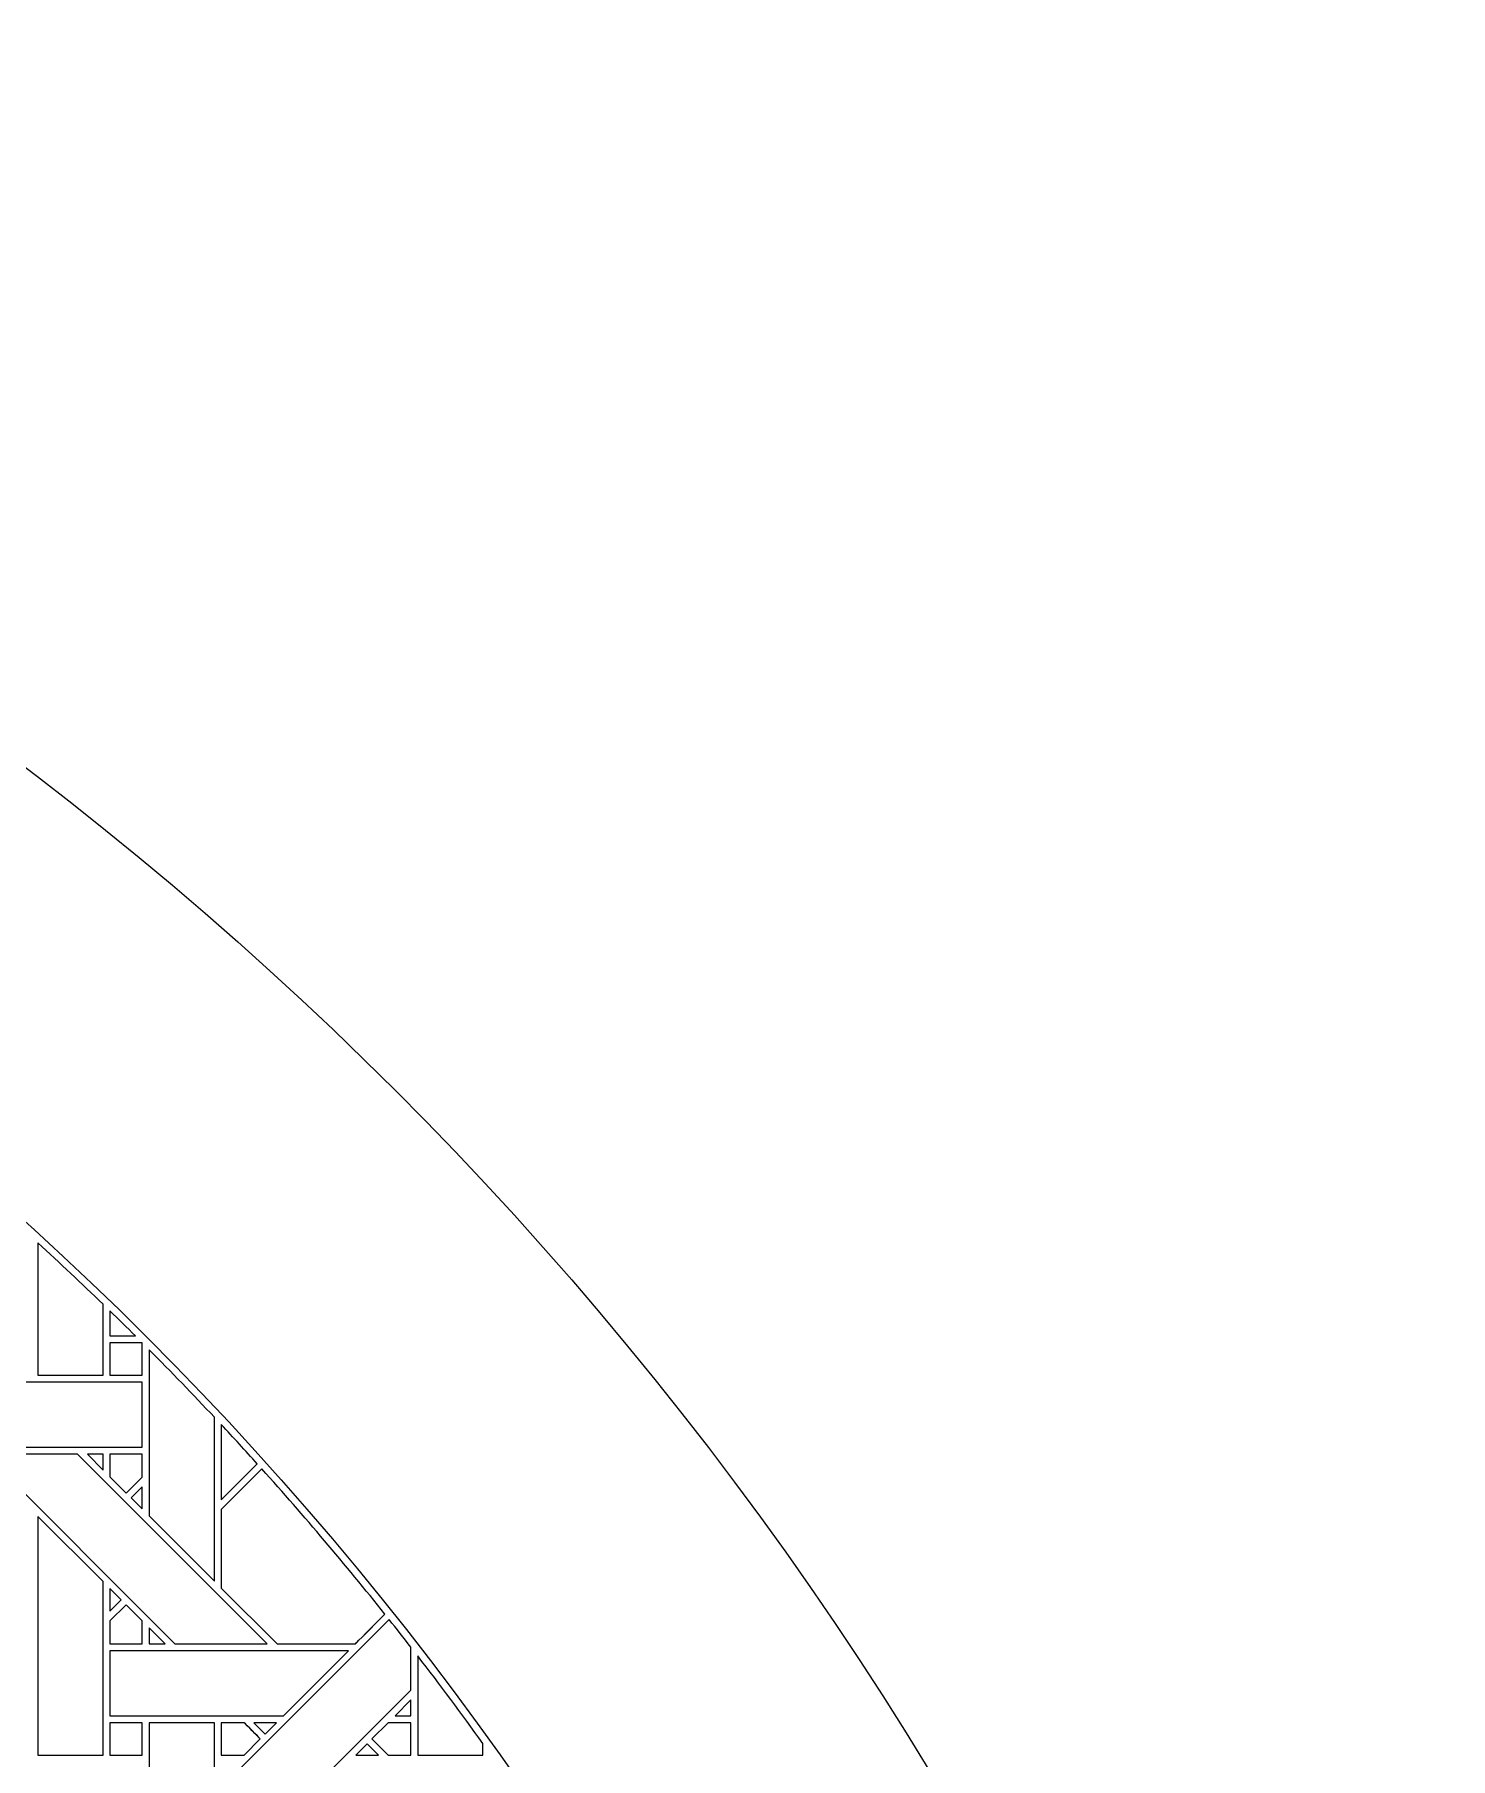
# Model space of a CAD drawing. Header units: inches. Extents: x 3.4 to 21.4, y 0.1 to 18.1.
# Drawn here: x 17.846 to 21.383, y 13.789 to 18.095 of the extents above; entities that cross this region are included whole.
import ezdxf

# ---------------------------------------------------------------- set-up
doc = ezdxf.new("R2010")
doc.units = ezdxf.units.IN
doc.header["$MEASUREMENT"] = 0
doc.layers.add('Design', color=7, linetype='Continuous', lineweight=0)

msp = doc.modelspace()

# ---------------------------------------------------------------- linework, layer by layer
at = {"layer": 'Design'}
for points, knots in [([(12.3829, 18.0948), (7.4123, 18.0948), (3.3829, 14.0653), (3.3829, 9.0948), (3.3829, 4.1242), (7.4123, 0.0948), (12.3829, 0.0948), (17.3534, 0.0948), (21.3829, 4.1242), (21.3829, 9.0948), (21.3829, 14.0653), (17.3534, 18.0948), (12.3829, 18.0948)], [0, 0, 0, 0, 1, 1, 1, 2, 2, 2, 3, 3, 3, 4, 4, 4, 4]), ([(12.3829, 17.2202), (7.8953, 17.2202), (4.2574, 13.5823), (4.2574, 9.0948), (4.2574, 4.6072), (7.8953, 0.9693), (12.3829, 0.9693), (16.8704, 0.9693), (20.5083, 4.6072), (20.5083, 9.0948), (20.5083, 13.5823), (16.8704, 17.2202), (12.3829, 17.2202)], [0, 0, 0, 0, 1, 1, 1, 2, 2, 2, 3, 3, 3, 4, 4, 4, 4]), ([(17.8548, 15.077), (17.9098, 15.0267), (17.9641, 14.9757), (18.0176, 14.9239), (18.0176, 14.9239), (18.0176, 14.7468), (18.0176, 14.7468), (18.0176, 14.7468), (17.8548, 14.7468), (17.8548, 14.7468), (17.8548, 14.7468), (17.8548, 15.077), (17.8548, 15.077)], [0, 0, 0, 0, 1, 1, 1, 2, 2, 2, 3, 3, 3, 4, 4, 4, 4]), ([(18.0349, 14.9072), (18.0562, 14.8865), (18.0773, 14.8657), (18.0983, 14.8448), (18.0983, 14.8448), (18.0349, 14.8448), (18.0349, 14.8448), (18.0349, 14.8448), (18.0349, 14.9072), (18.0349, 14.9072)], [0, 0, 0, 0, 1, 1, 1, 2, 2, 2, 3, 3, 3, 3]), ([(18.0349, 14.7468), (18.0349, 14.7468), (18.0349, 14.8276), (18.0349, 14.8276), (18.0349, 14.8276), (18.1152, 14.8276), (18.1152, 14.8276), (18.1152, 14.8276), (18.1152, 14.7468), (18.1152, 14.7468), (18.1152, 14.7468), (18.0349, 14.7468), (18.0349, 14.7468)], [0, 0, 0, 0, 1, 1, 1, 2, 2, 2, 3, 3, 3, 4, 4, 4, 4]), ([(18.1152, 14.7468), (18.1152, 14.7468), (18.0349, 14.7468), (18.0349, 14.7468), (18.0349, 14.7468), (18.0349, 14.8276), (18.0349, 14.8276), (18.0349, 14.8276), (18.1152, 14.8276), (18.1152, 14.8276), (18.1152, 14.8276), (18.1152, 14.7468), (18.1152, 14.7468)], [0, 0, 0, 0, 1, 1, 1, 2, 2, 2, 3, 3, 3, 4, 4, 4, 4]), ([(18.1327, 14.8104), (18.1878, 14.755), (18.2421, 14.6987), (18.2956, 14.6417), (18.2956, 14.6417), (18.2956, 14.2324), (18.2956, 14.2324), (18.2956, 14.2324), (18.1327, 14.3954), (18.1327, 14.3954), (18.1327, 14.3954), (18.1327, 14.8104), (18.1327, 14.8104)], [0, 0, 0, 0, 1, 1, 1, 2, 2, 2, 3, 3, 3, 4, 4, 4, 4]), ([(18.1152, 14.7296), (18.1152, 14.7296), (18.1152, 14.5668), (18.1152, 14.5668), (18.1152, 14.5668), (17.5199, 14.5668), (17.5199, 14.5668), (17.5199, 14.5668), (17.6827, 14.7296), (17.6827, 14.7296), (17.6827, 14.7296), (18.1152, 14.7296), (18.1152, 14.7296)], [0, 0, 0, 0, 1, 1, 1, 2, 2, 2, 3, 3, 3, 4, 4, 4, 4]), ([(18.3128, 14.6235), (18.343, 14.5911), (18.373, 14.5583), (18.4027, 14.5253), (18.4027, 14.5253), (18.3128, 14.4354), (18.3128, 14.4354), (18.3128, 14.4354), (18.3128, 14.6235), (18.3128, 14.6235)], [0, 0, 0, 0, 1, 1, 1, 2, 2, 2, 3, 3, 3, 3]), ([(18.1968, 14.076), (18.1968, 14.076), (17.7232, 14.5497), (17.7232, 14.5497), (17.7232, 14.5497), (17.9541, 14.5497), (17.9541, 14.5497), (17.9541, 14.5497), (18.4278, 14.076), (18.4278, 14.076), (18.4278, 14.076), (18.1968, 14.076), (18.1968, 14.076)], [0, 0, 0, 0, 1, 1, 1, 2, 2, 2, 3, 3, 3, 4, 4, 4, 4]), ([(17.9783, 14.5497), (17.9783, 14.5497), (18.0177, 14.5497), (18.0177, 14.5497), (18.0177, 14.5497), (18.0177, 14.5099), (18.0177, 14.5099), (18.0177, 14.5099), (17.9783, 14.5497), (17.9783, 14.5497)], [0, 0, 0, 0, 1, 1, 1, 2, 2, 2, 3, 3, 3, 3]), ([(18.1152, 14.5497), (18.1152, 14.5497), (18.1152, 14.4921), (18.1152, 14.4921), (18.1152, 14.4921), (18.0753, 14.4522), (18.0753, 14.4522), (18.0753, 14.4522), (18.0349, 14.4925), (18.0349, 14.4925), (18.0349, 14.4925), (18.0349, 14.5497), (18.0349, 14.5497), (18.0349, 14.5497), (18.1152, 14.5497), (18.1152, 14.5497)], [0, 0, 0, 0, 1, 1, 1, 2, 2, 2, 3, 3, 3, 4, 4, 4, 5, 5, 5, 5]), ([(18.1152, 14.4921), (18.1152, 14.4921), (18.0753, 14.4522), (18.0753, 14.4522), (18.0753, 14.4522), (18.0349, 14.4925), (18.0349, 14.4925), (18.0349, 14.4925), (18.0349, 14.5497), (18.0349, 14.5497), (18.0349, 14.5497), (18.1152, 14.5497), (18.1152, 14.5497), (18.1152, 14.5497), (18.1152, 14.4921), (18.1152, 14.4921)], [0, 0, 0, 0, 1, 1, 1, 2, 2, 2, 3, 3, 3, 4, 4, 4, 5, 5, 5, 5]), ([(18.6478, 14.0761), (18.6478, 14.0761), (18.452, 14.0761), (18.452, 14.0761), (18.452, 14.0761), (18.3128, 14.2153), (18.3128, 14.2153), (18.3128, 14.2153), (18.3128, 14.411), (18.3128, 14.411), (18.3128, 14.411), (18.4143, 14.5125), (18.4143, 14.5125), (18.5202, 14.3947), (18.6227, 14.2738), (18.7216, 14.1499), (18.6877, 14.116), (18.6526, 14.081), (18.6478, 14.0761)], [0, 0, 0, 0, 1, 1, 1, 2, 2, 2, 3, 3, 3, 4, 4, 4, 5, 5, 5, 6, 6, 6, 6]), ([(18.7216, 14.1499), (18.6876, 14.1159), (18.6526, 14.0809), (18.6478, 14.0761), (18.6478, 14.0761), (18.452, 14.0761), (18.452, 14.0761), (18.452, 14.0761), (18.3128, 14.2153), (18.3128, 14.2153), (18.3128, 14.2153), (18.3128, 14.411), (18.3128, 14.411), (18.3128, 14.411), (18.4143, 14.5125), (18.4143, 14.5125), (18.5202, 14.3947), (18.6227, 14.2738), (18.7216, 14.1499)], [0, 0, 0, 0, 1, 1, 1, 2, 2, 2, 3, 3, 3, 4, 4, 4, 5, 5, 5, 6, 6, 6, 6]), ([(18.0874, 14.4401), (18.0874, 14.4401), (18.1152, 14.4679), (18.1152, 14.4679), (18.1152, 14.4679), (18.1152, 14.4127), (18.1152, 14.4127), (18.1152, 14.4127), (18.0874, 14.4401), (18.0874, 14.4401)], [0, 0, 0, 0, 1, 1, 1, 2, 2, 2, 3, 3, 3, 3]), ([(17.8548, 13.798), (17.8548, 13.798), (17.8548, 14.3939), (17.8548, 14.3939), (17.8548, 14.3939), (18.0176, 14.2317), (18.0176, 14.2317), (18.0176, 14.2317), (18.0176, 13.798), (18.0176, 13.798), (18.0176, 13.798), (17.8548, 13.798), (17.8548, 13.798)], [0, 0, 0, 0, 1, 1, 1, 2, 2, 2, 3, 3, 3, 4, 4, 4, 4]), ([(18.0349, 14.1575), (18.0349, 14.1575), (18.0349, 14.2142), (18.0349, 14.2142), (18.0349, 14.2142), (18.0631, 14.1857), (18.0631, 14.1857), (18.0631, 14.1857), (18.0349, 14.1575), (18.0349, 14.1575)], [0, 0, 0, 0, 1, 1, 1, 2, 2, 2, 3, 3, 3, 3]), ([(18.0349, 14.0759), (18.0349, 14.0759), (18.0349, 14.1332), (18.0349, 14.1332), (18.0349, 14.1332), (18.0753, 14.1735), (18.0753, 14.1735), (18.0753, 14.1735), (18.1156, 14.1332), (18.1156, 14.1332), (18.1156, 14.1332), (18.1156, 14.0759), (18.1156, 14.0759), (18.1156, 14.0759), (18.0349, 14.0759), (18.0349, 14.0759)], [0, 0, 0, 0, 1, 1, 1, 2, 2, 2, 3, 3, 3, 4, 4, 4, 5, 5, 5, 5]), ([(18.0753, 14.1735), (18.0753, 14.1735), (18.1156, 14.1332), (18.1156, 14.1332), (18.1156, 14.1332), (18.1156, 14.0759), (18.1156, 14.0759), (18.1156, 14.0759), (18.0349, 14.0759), (18.0349, 14.0759), (18.0349, 14.0759), (18.0349, 14.1332), (18.0349, 14.1332), (18.0349, 14.1332), (18.0753, 14.1735), (18.0753, 14.1735)], [0, 0, 0, 0, 1, 1, 1, 2, 2, 2, 3, 3, 3, 4, 4, 4, 5, 5, 5, 5]), ([(18.7864, 14.0676), (18.7864, 14.0676), (18.7864, 13.9603), (18.7864, 13.9603), (18.7864, 13.9603), (18.3128, 13.4866), (18.3128, 13.4866), (18.3128, 13.4866), (18.3128, 13.7167), (18.3128, 13.7167), (18.3128, 13.7167), (18.7324, 14.1363), (18.7324, 14.1363), (18.7505, 14.1135), (18.7685, 14.0906), (18.7864, 14.0676)], [0, 0, 0, 0, 1, 1, 1, 2, 2, 2, 3, 3, 3, 4, 4, 4, 5, 5, 5, 5]), ([(18.1328, 14.076), (18.1328, 14.076), (18.1328, 14.1158), (18.1328, 14.1158), (18.1328, 14.1158), (18.1725, 14.076), (18.1725, 14.076), (18.1725, 14.076), (18.1328, 14.076), (18.1328, 14.076)], [0, 0, 0, 0, 1, 1, 1, 2, 2, 2, 3, 3, 3, 3]), ([(18.0349, 13.8961), (18.0349, 13.8961), (18.0349, 14.0588), (18.0349, 14.0588), (18.0349, 14.0588), (18.6306, 14.0588), (18.6306, 14.0588), (18.6306, 14.0588), (18.4679, 13.8961), (18.4679, 13.8961), (18.4679, 13.8961), (18.0349, 13.8961), (18.0349, 13.8961)], [0, 0, 0, 0, 1, 1, 1, 2, 2, 2, 3, 3, 3, 4, 4, 4, 4]), ([(18.8036, 14.0455), (18.859, 13.9737), (18.9133, 13.9009), (18.9663, 13.8273), (18.9663, 13.8273), (18.9663, 13.798), (18.9663, 13.798), (18.9663, 13.798), (18.8036, 13.798), (18.8036, 13.798), (18.8036, 13.798), (18.8036, 14.0455), (18.8036, 14.0455)], [0, 0, 0, 0, 1, 1, 1, 2, 2, 2, 3, 3, 3, 4, 4, 4, 4]), ([(18.7864, 13.8961), (18.7864, 13.8961), (18.7467, 13.8961), (18.7467, 13.8961), (18.7467, 13.8961), (18.7864, 13.9359), (18.7864, 13.9359), (18.7864, 13.9359), (18.7864, 13.8961), (18.7864, 13.8961)], [0, 0, 0, 0, 1, 1, 1, 2, 2, 2, 3, 3, 3, 3]), ([(18.0349, 13.8789), (18.0349, 13.8789), (18.1152, 13.8789), (18.1152, 13.8789), (18.1152, 13.8789), (18.1152, 13.7981), (18.1152, 13.7981), (18.1152, 13.7981), (18.0349, 13.7981), (18.0349, 13.7981), (18.0349, 13.7981), (18.0349, 13.8789), (18.0349, 13.8789)], [0, 0, 0, 0, 1, 1, 1, 2, 2, 2, 3, 3, 3, 4, 4, 4, 4]), ([(18.0349, 13.7981), (18.0349, 13.7981), (18.0349, 13.8789), (18.0349, 13.8789), (18.0349, 13.8789), (18.1152, 13.8789), (18.1152, 13.8789), (18.1152, 13.8789), (18.1152, 13.7981), (18.1152, 13.7981), (18.1152, 13.7981), (18.0349, 13.7981), (18.0349, 13.7981)], [0, 0, 0, 0, 1, 1, 1, 2, 2, 2, 3, 3, 3, 4, 4, 4, 4]), ([(18.2956, 13.2837), (18.2956, 13.2837), (18.1327, 13.4466), (18.1327, 13.4466), (18.1327, 13.4466), (18.1327, 13.8788), (18.1327, 13.8788), (18.1327, 13.8788), (18.2956, 13.8788), (18.2956, 13.8788), (18.2956, 13.8788), (18.2956, 13.2837), (18.2956, 13.2837)], [0, 0, 0, 0, 1, 1, 1, 2, 2, 2, 3, 3, 3, 4, 4, 4, 4]), ([(18.3698, 13.7981), (18.3698, 13.7981), (18.3128, 13.7981), (18.3128, 13.7981), (18.3128, 13.7981), (18.3128, 13.8789), (18.3128, 13.8789), (18.3128, 13.8789), (18.3699, 13.8789), (18.3699, 13.8789), (18.375, 13.8738), (18.4058, 13.8429), (18.4102, 13.8385), (18.4102, 13.8385), (18.3698, 13.7981), (18.3698, 13.7981)], [0, 0, 0, 0, 1, 1, 1, 2, 2, 2, 3, 3, 3, 4, 4, 4, 5, 5, 5, 5]), ([(18.3128, 13.7981), (18.3128, 13.7981), (18.3128, 13.8789), (18.3128, 13.8789), (18.3128, 13.8789), (18.3699, 13.8789), (18.3699, 13.8789), (18.3752, 13.8736), (18.406, 13.8427), (18.4102, 13.8385), (18.4102, 13.8385), (18.3698, 13.7981), (18.3698, 13.7981), (18.3698, 13.7981), (18.3128, 13.7981), (18.3128, 13.7981)], [0, 0, 0, 0, 1, 1, 1, 2, 2, 2, 3, 3, 3, 4, 4, 4, 5, 5, 5, 5]), ([(18.3942, 13.8788), (18.3942, 13.8788), (18.4507, 13.8788), (18.4507, 13.8788), (18.4507, 13.8788), (18.4224, 13.8506), (18.4224, 13.8506), (18.4224, 13.8506), (18.3942, 13.8788), (18.3942, 13.8788)], [0, 0, 0, 0, 1, 1, 1, 2, 2, 2, 3, 3, 3, 3]), ([(18.689, 13.8385), (18.689, 13.8385), (18.7294, 13.8789), (18.7294, 13.8789), (18.7294, 13.8789), (18.7865, 13.8789), (18.7865, 13.8789), (18.7865, 13.8789), (18.7865, 13.7981), (18.7865, 13.7981), (18.7865, 13.7981), (18.7294, 13.7981), (18.7294, 13.7981), (18.7294, 13.7981), (18.689, 13.8385), (18.689, 13.8385)], [0, 0, 0, 0, 1, 1, 1, 2, 2, 2, 3, 3, 3, 4, 4, 4, 5, 5, 5, 5]), ([(18.7865, 13.7981), (18.7865, 13.7981), (18.7294, 13.7981), (18.7294, 13.7981), (18.7294, 13.7981), (18.689, 13.8385), (18.689, 13.8385), (18.689, 13.8385), (18.7294, 13.8789), (18.7294, 13.8789), (18.7294, 13.8789), (18.7865, 13.8789), (18.7865, 13.8789), (18.7865, 13.8789), (18.7865, 13.7981), (18.7865, 13.7981)], [0, 0, 0, 0, 1, 1, 1, 2, 2, 2, 3, 3, 3, 4, 4, 4, 5, 5, 5, 5]), ([(18.6486, 13.798), (18.6486, 13.798), (18.6768, 13.8263), (18.6768, 13.8263), (18.6768, 13.8263), (18.7051, 13.798), (18.7051, 13.798), (18.7051, 13.798), (18.6486, 13.798), (18.6486, 13.798)], [0, 0, 0, 0, 1, 1, 1, 2, 2, 2, 3, 3, 3, 3])]:
    msp.add_open_spline(points, degree=3, knots=knots, dxfattribs=at)

doc.saveas('drawing.dxf')
